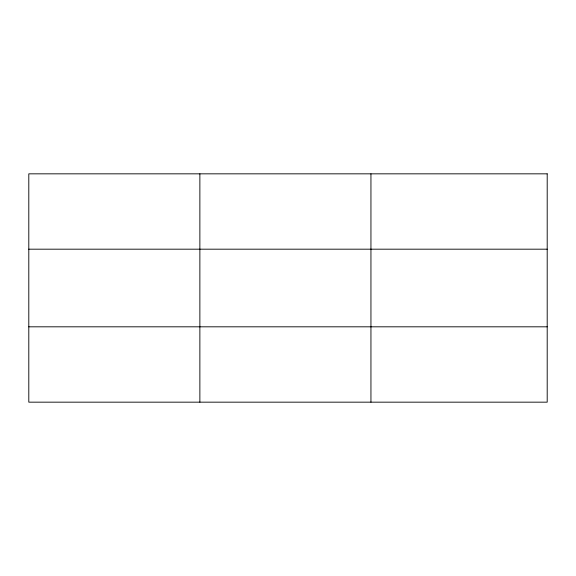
<?xml version="1.0" encoding="UTF-8"?>
<svg xmlns="http://www.w3.org/2000/svg" width="576" height="576" viewBox="0 0 576 576"><rect width="100%" height="100%" fill="white"/><g stroke="black" fill="none" stroke-linecap="round" stroke-linejoin="round"><path stroke-width="0.86" d="M199.872 173.837L199.872 402.163M370.944 173.837L370.944 402.163M28.8 249.185L547.2 249.185M28.8 326.815L547.2 326.815M547.2 173.837L547.2 402.163L28.8 402.163L28.8 173.837L547.2 173.837"/></g></svg>
